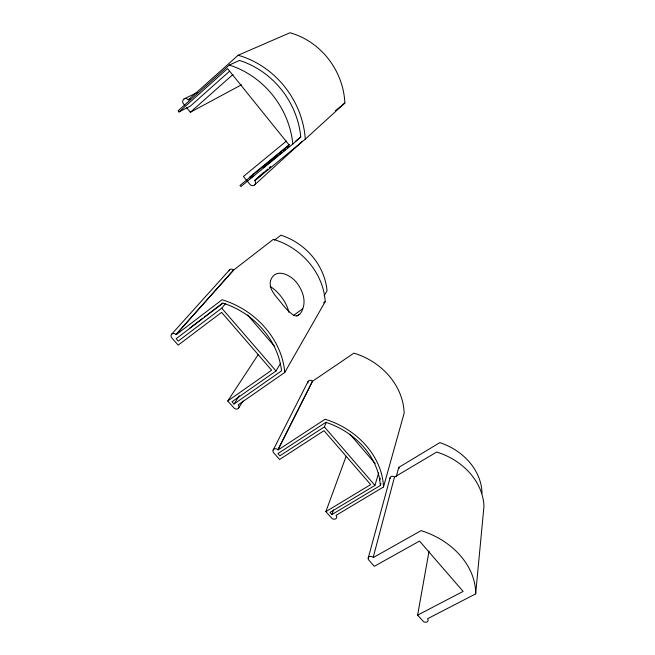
<?xml version="1.0" encoding="UTF-8"?>
<svg xmlns="http://www.w3.org/2000/svg" width="655" height="655" viewBox="0 0 655 655"><rect width="100%" height="100%" fill="white"/><g stroke="black" fill="none" stroke-linecap="round" stroke-linejoin="round"><path stroke-width="0.98" d="M429.066 551.076L417.62 615.119L423.474 621.587A2.931 2.276 14.7 0 0 427.273 621.759A2.931 2.276 14.7 0 0 427.51 618.754L475.661 593.897L483.963 506.29A64.583 53.522 15.1 0 0 483.537 501.558L483.349 500.379A64.583 53.522 15.1 0 0 436.656 452.048L394.482 477.11A2.595 2.178 17.2 0 0 391.518 476.365A2.595 2.178 17.2 0 0 390.069 478.51M396.259 476.783L398.698 467.449L439.841 442.624L440.758 442.936A59.793 49.927 14.9 0 1 481.99 492.437L482.014 493.24M417.62 615.119L463.118 591.424L419.519 541.055L374.324 566.305L368.822 560.091A2.972 2.374 17.9 0 1 369.158 556.783A2.972 2.374 17.9 0 1 373.203 557.38L394.482 477.11M368.216 558.068L390.093 477.822M383.494 486.984L404.151 413.19A66.13 57.042 22.9 0 0 353.913 353.135L312.46 381.292L277.99 449.756A3.062 2.546 26 0 0 273.872 449.215A3.062 2.546 26 0 0 273.7 452.834L279.587 459.474L324.004 430.695L370.673 484.61L325.854 511.645L332.101 518.555A3.005 2.448 20.7 0 0 335.95 518.645A3.005 2.448 20.7 0 0 336.04 515.354L383.494 486.984A75.964 62.774 23 0 0 325.085 419.233L278.154 449.928M378.656 472.844L374.938 485.404L329.997 512.431L331.897 514.568L380.383 485.494L380.932 483.513M380.383 485.494L379.761 480.017L380.318 478.093M331.897 514.568L333.551 509.885M325.854 511.645L346.11 456.355M379.761 480.017C375.061 452.343 351.891 430.712 325.879 422.319L277.892 453.604L279.857 455.823L324.364 426.888L326.378 422.213M302.774 308.71C306.229 299.793 302.151 289.584 296.502 282.436C290.566 274.936 275.657 267.183 270.646 280.307C267.944 289.936 277.843 297.845 282.944 305.074C285.596 308.128 288.323 311.158 291.508 313.655C296.199 318.584 301.21 314.572 302.774 308.71L293.817 315.186M277.99 449.756L312.46 381.292M273.16 450.067L308.079 381.488M284.761 372.458L325.224 301.66A66.728 59.048 35.6 0 0 324.184 293.604L323.906 292.261A66.728 59.048 35.6 0 0 273.348 239.329L233.548 270.138L176.031 334.508A3.201 2.702 37.6 0 0 171.839 334.034A3.201 2.702 37.6 0 0 171.864 338.005L178.176 345.119L221.586 312.353L271.653 370.206L227.735 400.999L234.408 408.392A3.111 2.612 30.4 0 0 238.305 408.384A3.111 2.612 30.4 0 0 238.223 404.79L284.761 372.458A79.083 66.876 33.9 0 0 222.07 299.744L176.203 334.697M324.119 295.79L327.033 290.787L326.951 289.87A61.726 54.938 35.9 0 0 281.871 235.489L280.93 235.186L274.535 240.123M225.435 303.724L221.742 308.169L178.242 341.108L176.138 338.733L223.036 303.109C252.855 312.607 277.974 339.175 281.527 370.853L233.991 404.045L231.96 401.752L276.017 370.959L280.528 363.345M238.666 407.95L243.005 401.007M233.991 404.045L239.321 395.71M227.735 400.999L258.299 354.453M176.031 334.508L233.548 270.138M171.602 334.255L229.627 269.811M286.44 141.062L243.414 176.473L249.907 184.342A3.398 3.087 49 0 0 253.837 185.398L254.058 185.283A3.398 3.087 49 0 0 254.852 180.657L305.279 139.179L344.89 103.015A72.787 67.08 61.1 0 0 290.018 32.75L238.142 55.249L188.312 99.847A3.562 3.152 58.8 0 0 184.022 98.962A3.562 3.152 58.8 0 0 183.097 103.285L184.833 105.553M254.639 184.857L301.546 142.119M254.852 180.657L267.731 169.105M269.246 167.745L270.761 166.386M179.028 111.948L227.563 68.611L289.215 145.115L239.976 185.471L240.876 186.56L292.826 144.034L300.76 137.001L300.629 135.716A82.661 74.326 55.1 0 0 240.696 60.841L239.46 60.448L229.283 65.058L178.086 110.818L179.028 111.948L190.507 105.987L229.397 71.362M254.697 180.444L263.785 172.298M186.683 107.788L190.368 112.259L232.951 74.506M249.334 177.341L289.404 144.493M250.202 178.397L253.223 175.925M263.285 167.68L278.121 155.538M279.685 154.261L282.027 152.337M283.582 151.059L285.146 149.782M287.488 147.866L289.052 146.589M295.29 141.472L300.76 137.001M335.499 110.695L344.89 103.015M189.95 327.959L202.763 318.224M204.36 317.012L222.774 303.019M296.838 316.087L299.31 314.302M323.586 302.831L325.224 301.66M373.35 557.536L421.116 530.624A73.909 58.369 15.9 0 1 475.661 593.897M190.368 112.259L241.564 84.757M188.312 99.847L190.13 98.946M184.211 98.848L197.253 92.453M238.142 55.249L241.703 56.346A87.205 78.42 55.2 0 1 248.712 59.015L250.439 59.785A87.205 78.42 55.2 0 1 305.279 139.179M229.283 65.058L230.56 65.467A85.355 76.348 54.3 0 1 292.687 142.716L292.826 144.034M221.742 308.169L276.017 370.959M324.364 426.888L374.938 485.404M247.516 314.891L274.74 346.601M350.016 434.281L375.168 463.584M398.698 467.449L399.321 468.178M307.965 382.938A2.661 2.309 26.3 0 1 312.32 381.144M302.135 141.251A2.841 2.653 55 0 1 300.268 142.774M229.127 270.81A2.702 2.383 39.8 0 1 233.401 269.983M270.155 286.489A21.926 9.53 53.2 0 1 288.822 312.288"/></g></svg>
